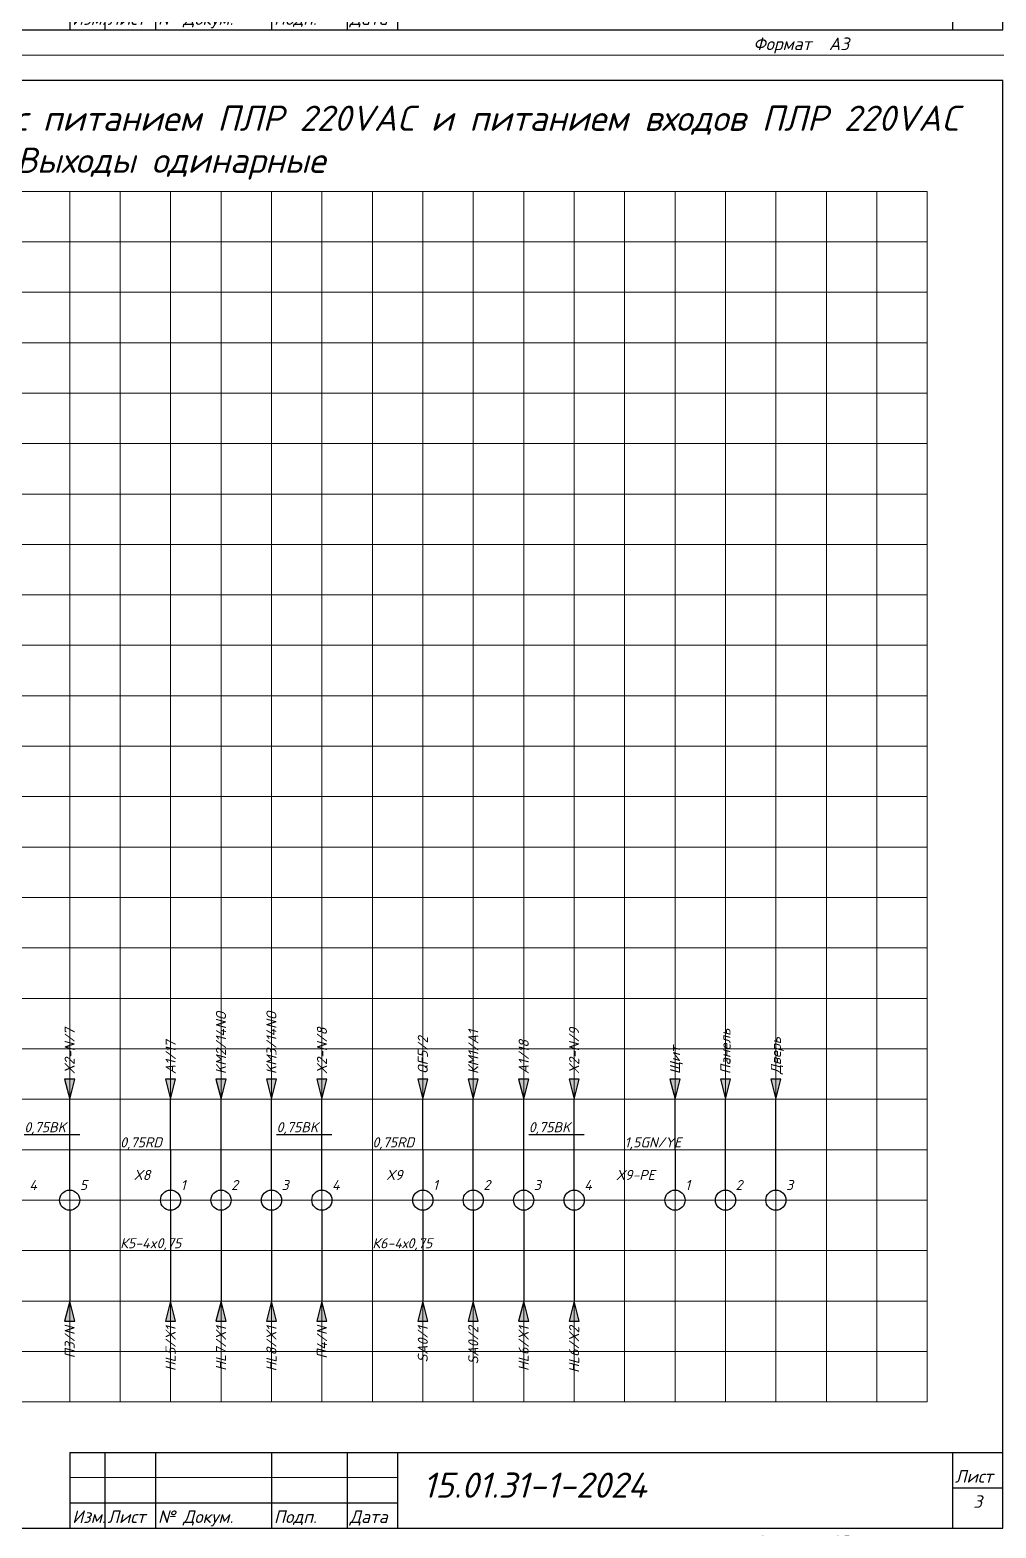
# Model space of a CAD drawing. Header units: millimetres. Extents: x 0 to 53000, y -591 to 24400.
# Drawn here: x 6962.1 to 7153.6, y 8 to 305 of the extents above; entities that cross this region are included whole.
import ezdxf
from ezdxf.enums import TextEntityAlignment as Align

# ---------------------------------------------------------------- set-up
doc = ezdxf.new("R2010")
doc.units = ezdxf.units.MM
for name, color, linetype, lineweight in [('4', 4, 'Continuous', 15), ('Основная', 7, 'Continuous', 30), ('Тонкая для кабелей', 7, 'Continuous', 15)]:
    doc.layers.add(name, color=color, linetype=linetype, lineweight=lineweight)
doc.layers.add('Привязки', color=2, linetype='Continuous', lineweight=0, plot=False, transparency=0.8)
doc.layers.add('рамка', color=253, linetype='Continuous', lineweight=5, transparency=0.8)
doc.styles.add('текст', font='isocpeui.ttf')

# ---------------------------------------------------------------- blocks, each defined once
blk = doc.blocks.new('*U110')
for p, q in [((230, 20), (415, 20)), ((230, 20), (230, 5)), ((237, 20), (237, 5)), ((247, 20), (247, 5)), ((270, 20), (270, 5)), ((285, 20), (285, 5)), ((295, 20), (295, 5)), ((405, 20), (405, 5)), ((405, 13), (415, 13)), ((230, 10), (295, 10)), ((230, 5), (295, 5))]:
    blk.add_line(p, q)
blk.add_lwpolyline([(20, 5), (415, 5), (415, 292), (20, 292)], close=True)
at = {"layer": '4'}
blk.add_line((230, 15), (295, 15), dxfattribs=at)
at = {"layer": 'Привязки'}
blk.add_lwpolyline([(0, 0), (420, 0), (420, 297), (0, 297)], close=True, dxfattribs=at)
at = {"layer": 'рамка'}
blk.add_lwpolyline([(0, 297), (420, 297), (420, 0), (0, 0)], close=True, dxfattribs=at)
at = {"style": 'текст'}
for s, p in [('Лист', (405.5, 14)), ('Изм.', (230.5, 6)), ('Лист', (237.5, 6)), ('№ Докум.', (247.5, 6)), ('Подп.', (270.5, 6)), ('Дата', (285.5, 6)), ('Формат', (365.5, 1)), ('А3', (380.5, 1))]:
    blk.add_text(s, height=2.5, dxfattribs=at).set_placement(p)
for tag, p, height in [('12', (90, 292), 0.00000373), ('13', (90, 292), 0.00000373), ('27', (90, 292), 0.00000522), ('29', (105, 249), 3.5), ('ИЗМ2', (230.5, 16), 2.5), ('ЛИСТИЗМ2', (237.5, 16), 2.5), ('№ДОКУМИЗМ2', (247.5, 16), 2.5), ('28', (415, 20), 0.0000438), ('ОБОЗНАЧЕНИЕ', (300, 11), 5), ('ИЗМ1', (230.5, 11), 2.5), ('ЛИСТИЗМ1', (237.5, 11), 2.5), ('№ДОКУМИЗМ1', (247.5, 11), 2.5), ('ПОДПИЗМ1', (270.5, 11), 2.5), ('ДАТАИЗМ1', (285.5, 11), 2.5), ('ДАТАНКОНТР', (285.5, 11), 2.5), ('ДАТАУТВ', (285.5, 6), 2.5), ('РАЗРАБ', (415, 5), 0.0000135), ('ЛИСТОВ', (415, 5), 0.0000135), ('ПРОВ', (415, 5), 0.0000135), ('ТКОНТР', (415, 5), 0.0000135), ('НКОНТР', (415, 5), 0.0000135), ('УТВ', (415, 5), 0.0000135), ('10', (415, 5), 0.0000135), ('11', (415, 5), 0.0000135), ('ПОДПИЗМ2', (415, 5), 0.0000135), ('ДАТАИЗМ2', (415, 5), 0.0000135), ('ИЗМ3', (415, 5), 0.0000135), ('ЛИСТИЗМ3', (415, 5), 0.0000135), ('№ДОКУМИЗМ3', (415, 5), 0.0000135), ('ПОДПИЗМ3', (415, 5), 0.0000135), ('ДАТАИЗМ3', (415, 5), 0.0000135), ('ИЗМ4', (415, 5), 0.0000135), ('ЛИСТИЗМ4', (415, 5), 0.0000135), ('№ДОКУМИЗМ4', (415, 5), 0.0000135), ('ПОДПИЗМ4', (415, 5), 0.0000135), ('ДАТАИЗМ4', (415, 5), 0.0000135), ('ДАТАРАЗРАБ', (415, 5), 0.0000135), ('ДАТАПРОВ', (415, 5), 0.0000135), ('ДАТАТКОНТР', (415, 5), 0.0000135)]:
    blk.add_attdef(tag, p, '', height=height, dxfattribs=at)
for tag, p, height, rotation in [('ОБОЗНАЧЕНИЕ-ВЕРХ', (85, 286), 3.5, 180), ('ПРИМЕНЯЕМОСТЬ', (19, 232.5), 2.5, 90), ('СПРАВ№', (19, 172.5), 2.5, 90), ('ДАТАУЧЁТАДУБЛ', (19, 115.5), 2.5, 90), ('ИНВ№ДУБЛ', (19, 90.5), 2.5, 90), ('ВЗАМИНВ№', (19, 65.5), 2.5, 90), ('ДАТАУЧЁТА', (19, 30.5), 2.5, 90), ('ИНВ№ПОДЛ', (19, 5.5), 2.5, 90)]:
    blk.add_attdef(tag, p, '', height=height, rotation=rotation, dxfattribs=at)
blk.add_attdef('30', text='', height=5, dxfattribs=at).set_placement((355, 34), align=Align.MIDDLE)
for tag, height, p in [('ЛИСТ', 2.5, (410, 9)), ('НАИМЕНОВАНИЕ1', 0.000027, (415, 5)), ('НАИМЕНОВАНИЕ2', 0.0000189, (415, 5)), ('НАИМЕНОВАНИЕ3', 0.0000189, (415, 5)), ('НАИМЕНОВАНИЕ4', 0.0000135, (415, 5)), ('МАССА', 0.0000189, (415, 5)), ('МАСШТАБ', 0.0000189, (415, 5)), ('МАТЕРИАЛ1', 0.0000135, (415, 5)), ('МАТЕРИАЛ2', 0.0000135, (415, 5)), ('МАТЕРИАЛ3', 0.0000135, (415, 5)), ('ПРЕДПРИЯТИЕ1', 0.0000189, (415, 5)), ('ПРЕДПРИЯТИЕ2', 0.0000189, (415, 5)), ('ПРЕДПРИЯТИЕ3', 0.0000189, (415, 5))]:
    blk.add_attdef(tag, text='', height=height, dxfattribs=at).set_placement(p, align=Align.CENTER)
for tag in ['ЛИТЕРА', 'ЛИТЕРА2', 'ЛИТЕРА3']:
    blk.add_attdef(tag, text='', height=0.0000135, dxfattribs=at).set_placement((415, 5), align=Align.RIGHT)
for tag in ['ИНДЕКС', 'ИНДЕКС2', 'ИНДЕКС3']:
    blk.add_attdef(tag, text='', height=0.0000135, dxfattribs=at).set_placement((415, 5), align=Align.TOP_LEFT)

msp = doc.modelspace()

# ---------------------------------------------------------------- hatches: boundary and pattern name
at = {"layer": 'Основная'}
h = msp.add_hatch(color=256, dxfattribs=at)
h.dxf.hatch_style = 1
h.paths.add_polyline_path([(6970, 93), (6971, 97), (6970, 97)])
h.paths.add_polyline_path([(6970, 93), (6970, 97), (6969, 97)])
h = msp.add_hatch(color=256, dxfattribs=at)
h.dxf.hatch_style = 1
h.paths.add_polyline_path([(6990, 93), (6991, 97), (6990, 97)])
h.paths.add_polyline_path([(6990, 93), (6990, 97), (6989, 97)])
h = msp.add_hatch(color=256, dxfattribs=at)
h.dxf.hatch_style = 1
h.paths.add_polyline_path([(7000, 93), (7001, 97), (7000, 97)])
h.paths.add_polyline_path([(7000, 93), (7000, 97), (6999, 97)])
h = msp.add_hatch(color=256, dxfattribs=at)
h.dxf.hatch_style = 1
h.paths.add_polyline_path([(7010, 93), (7011, 97), (7010, 97)])
h.paths.add_polyline_path([(7010, 93), (7010, 97), (7009, 97)])
h = msp.add_hatch(color=256, dxfattribs=at)
h.dxf.hatch_style = 1
h.paths.add_polyline_path([(7020, 93), (7021, 97), (7020, 97)])
h.paths.add_polyline_path([(7020, 93), (7020, 97), (7019, 97)])
h = msp.add_hatch(color=256, dxfattribs=at)
h.dxf.hatch_style = 1
h.paths.add_polyline_path([(7040, 93), (7041, 97), (7040, 97)])
h.paths.add_polyline_path([(7040, 93), (7040, 97), (7039, 97)])
h = msp.add_hatch(color=256, dxfattribs=at)
h.dxf.hatch_style = 1
h.paths.add_polyline_path([(7050, 93), (7051, 97), (7050, 97)])
h.paths.add_polyline_path([(7050, 93), (7050, 97), (7049, 97)])
h = msp.add_hatch(color=256, dxfattribs=at)
h.dxf.hatch_style = 1
h.paths.add_polyline_path([(7060, 93), (7061, 97), (7060, 97)])
h.paths.add_polyline_path([(7060, 93), (7060, 97), (7059, 97)])
h = msp.add_hatch(color=256, dxfattribs=at)
h.dxf.hatch_style = 1
h.paths.add_polyline_path([(7070, 93), (7071, 97), (7070, 97)])
h.paths.add_polyline_path([(7070, 93), (7070, 97), (7069, 97)])
h = msp.add_hatch(color=256, dxfattribs=at)
h.dxf.hatch_style = 1
h.paths.add_polyline_path([(7090, 93), (7091, 97), (7090, 97)])
h.paths.add_polyline_path([(7090, 93), (7090, 97), (7089, 97)])
h = msp.add_hatch(color=256, dxfattribs=at)
h.dxf.hatch_style = 1
h.paths.add_polyline_path([(7100, 93), (7101, 97), (7100, 97)])
h.paths.add_polyline_path([(7100, 93), (7100, 97), (7099, 97)])
h = msp.add_hatch(color=256, dxfattribs=at)
h.dxf.hatch_style = 1
h.paths.add_polyline_path([(7110, 93), (7111, 97), (7110, 97)])
h.paths.add_polyline_path([(7110, 93), (7110, 97), (7109, 97)])
h = msp.add_hatch(color=256, dxfattribs=at)
h.dxf.hatch_style = 1
h.paths.add_polyline_path([(6970, 53), (6969, 49), (6970, 49)])
h.paths.add_polyline_path([(6970, 53), (6970, 49), (6971, 49)])
h = msp.add_hatch(color=256, dxfattribs=at)
h.dxf.hatch_style = 1
h.paths.add_polyline_path([(6990, 53), (6989, 49), (6990, 49)])
h.paths.add_polyline_path([(6990, 53), (6990, 49), (6991, 49)])
h = msp.add_hatch(color=256, dxfattribs=at)
h.dxf.hatch_style = 1
h.paths.add_polyline_path([(7000, 53), (6999, 49), (7000, 49)])
h.paths.add_polyline_path([(7000, 53), (7000, 49), (7001, 49)])
h = msp.add_hatch(color=256, dxfattribs=at)
h.dxf.hatch_style = 1
h.paths.add_polyline_path([(7010, 53), (7009, 49), (7010, 49)])
h.paths.add_polyline_path([(7010, 53), (7010, 49), (7011, 49)])
h = msp.add_hatch(color=256, dxfattribs=at)
h.dxf.hatch_style = 1
h.paths.add_polyline_path([(7020, 53), (7019, 49), (7020, 49)])
h.paths.add_polyline_path([(7020, 53), (7020, 49), (7021, 49)])
h = msp.add_hatch(color=256, dxfattribs=at)
h.dxf.hatch_style = 1
h.paths.add_polyline_path([(7040, 53), (7039, 49), (7040, 49)])
h.paths.add_polyline_path([(7040, 53), (7040, 49), (7041, 49)])
h = msp.add_hatch(color=256, dxfattribs=at)
h.dxf.hatch_style = 1
h.paths.add_polyline_path([(7050, 53), (7049, 49), (7050, 49)])
h.paths.add_polyline_path([(7050, 53), (7050, 49), (7051, 49)])
h = msp.add_hatch(color=256, dxfattribs=at)
h.dxf.hatch_style = 1
h.paths.add_polyline_path([(7060, 53), (7059, 49), (7060, 49)])
h.paths.add_polyline_path([(7060, 53), (7060, 49), (7061, 49)])
h = msp.add_hatch(color=256, dxfattribs=at)
h.dxf.hatch_style = 1
h.paths.add_polyline_path([(7070, 53), (7069, 49), (7070, 49)])
h.paths.add_polyline_path([(7070, 53), (7070, 49), (7071, 49)])

# ---------------------------------------------------------------- linework, layer by layer
for p, q in [((6969, 97), (6970, 93)), ((6971, 97), (6969, 97)), ((6970, 93), (6971, 97)), ((6989, 97), (6990, 93)), ((6991, 97), (6989, 97)), ((6990, 93), (6991, 97)), ((6999, 97), (7000, 93)), ((7001, 97), (6999, 97)), ((7000, 93), (7001, 97)), ((7009, 97), (7010, 93)), ((7011, 97), (7009, 97)), ((7010, 93), (7011, 97)), ((7019, 97), (7020, 93)), ((7021, 97), (7019, 97)), ((7020, 93), (7021, 97)), ((7039, 97), (7040, 93)), ((7041, 97), (7039, 97)), ((7040, 93), (7041, 97)), ((7049, 97), (7050, 93)), ((7051, 97), (7049, 97)), ((7050, 93), (7051, 97)), ((7059, 97), (7060, 93)), ((7061, 97), (7059, 97)), ((7060, 93), (7061, 97)), ((7069, 97), (7070, 93)), ((7071, 97), (7069, 97)), ((7070, 93), (7071, 97)), ((7089, 97), (7090, 93)), ((7091, 97), (7089, 97)), ((7090, 93), (7091, 97)), ((7099, 97), (7100, 93)), ((7101, 97), (7099, 97)), ((7100, 93), (7101, 97)), ((7109, 97), (7110, 93)), ((7111, 97), (7109, 97)), ((7110, 93), (7111, 97)), ((6970, 83), (6970, 93)), ((6990, 83), (6990, 93)), ((7000, 83), (7000, 93)), ((7010, 83), (7010, 93)), ((7020, 83), (7020, 93)), ((7040, 83), (7040, 93)), ((7050, 83), (7050, 93)), ((7060, 83), (7060, 93)), ((7070, 83), (7070, 93)), ((7090, 83), (7090, 93)), ((7100, 83), (7100, 93)), ((7110, 83), (7110, 93)), ((6961, 86), (6972, 86)), ((7011, 86), (7022, 86)), ((7061, 86), (7072, 86)), ((6970, 75), (6970, 83)), ((6990, 83), (6990, 75)), ((7000, 75), (7000, 83)), ((7010, 75), (7010, 83)), ((7020, 75), (7020, 83)), ((7040, 83), (7040, 75)), ((7050, 75), (7050, 83)), ((7060, 75), (7060, 83)), ((7070, 75), (7070, 83)), ((7090, 83), (7090, 75)), ((7100, 75), (7100, 83)), ((7110, 75), (7110, 83)), ((6970, 71), (6970, 53)), ((6990, 71), (6990, 53)), ((7000, 71), (7000, 53)), ((7010, 71), (7010, 53)), ((7020, 71), (7020, 53)), ((7040, 71), (7040, 63)), ((7050, 71), (7050, 63)), ((7060, 71), (7060, 63)), ((7070, 71), (7070, 63)), ((7040, 63), (7040, 53)), ((7050, 63), (7050, 53)), ((7060, 63), (7060, 53)), ((7070, 63), (7070, 53)), ((6970, 53), (6969, 49)), ((6971, 49), (6970, 53)), ((6990, 53), (6989, 49)), ((6991, 49), (6990, 53)), ((7000, 53), (6999, 49)), ((7001, 49), (7000, 53)), ((7010, 53), (7009, 49)), ((7011, 49), (7010, 53)), ((7020, 53), (7019, 49)), ((7021, 49), (7020, 53)), ((7040, 53), (7039, 49)), ((7041, 49), (7040, 53)), ((7050, 53), (7049, 49)), ((7051, 49), (7050, 53)), ((7060, 53), (7059, 49)), ((7061, 49), (7060, 53)), ((7070, 53), (7069, 49)), ((7071, 49), (7070, 53)), ((6969, 49), (6971, 49)), ((6989, 49), (6991, 49)), ((6999, 49), (7001, 49)), ((7009, 49), (7011, 49)), ((7019, 49), (7021, 49)), ((7039, 49), (7041, 49)), ((7049, 49), (7051, 49)), ((7059, 49), (7061, 49)), ((7069, 49), (7071, 49))]:
    msp.add_line(p, q, dxfattribs=at)
for centre in [(6970, 73), (6990, 73), (7000, 73), (7010, 73), (7020, 73), (7040, 73), (7050, 73), (7060, 73), (7070, 73), (7090, 73), (7100, 73), (7110, 73)]:
    msp.add_circle(centre, 2, dxfattribs=at)
at = {"layer": 'Привязки'}
for p, q in [((6770, 273), (7140, 273)), ((6970, 273), (6970, 33)), ((6980, 273), (6980, 33)), ((6990, 273), (6990, 33)), ((7000, 273), (7000, 33)), ((7010, 273), (7010, 33)), ((7020, 273), (7020, 33)), ((7030, 273), (7030, 33)), ((7040, 273), (7040, 33)), ((7050, 273), (7050, 33)), ((7060, 273), (7060, 33)), ((7070, 273), (7070, 33)), ((7080, 273), (7080, 33)), ((7090, 273), (7090, 33)), ((7100, 273), (7100, 33)), ((7110, 273), (7110, 33)), ((7120, 273), (7120, 33)), ((7130, 273), (7130, 33)), ((7140, 273), (7140, 33)), ((6770, 263), (7140, 263)), ((6770, 253), (7140, 253)), ((6770, 243), (7140, 243)), ((6770, 233), (7140, 233)), ((6770, 223), (7140, 223)), ((6770, 213), (7140, 213)), ((6770, 203), (7140, 203)), ((6770, 193), (7140, 193)), ((6770, 183), (7140, 183)), ((6770, 173), (7140, 173)), ((6770, 163), (7140, 163)), ((6770, 153), (7140, 153)), ((6770, 143), (7140, 143)), ((6770, 133), (7140, 133)), ((6770, 123), (7140, 123)), ((6770, 113), (7140, 113)), ((6770, 103), (7140, 103)), ((6770, 93), (7140, 93)), ((6770, 83), (7140, 83)), ((6770, 73), (7140, 73)), ((6770, 63), (7140, 63)), ((6770, 53), (7140, 53)), ((6770, 43), (7140, 43)), ((7140, 33), (6960, 33))]:
    msp.add_line(p, q, dxfattribs=at)
at = {"layer": 'Тонкая для кабелей'}
for p, q in [((7012, 83), (6980, 83)), ((7062, 83), (7030, 83)), ((7112, 83), (7080, 83)), ((6972, 63), (6920, 63)), ((7022, 63), (6980, 63)), ((7072, 63), (7030, 63))]:
    msp.add_line(p, q, dxfattribs=at)

# ---------------------------------------------------------------- block references
msp.add_blockref('*U110', (6740, 300))
ref = msp.add_blockref('*U110', (6740, 3))
ref.add_attrib('ОБОЗНАЧЕНИЕ', '15.01.31-1-2024', (7040, 14), dxfattribs={"height": 5, "style": 'текст'})
ref.add_attrib('ЛИСТ', '3', dxfattribs={"height": 2.5, "style": 'текст'}).set_placement((7150, 12), align=Align.CENTER)

# ---------------------------------------------------------------- texts
at = {"layer": 'Основная', "style": 'текст'}
for s, width, heights, insert, char_height, attachment_point in [('Принципиальная электрическая схема с питанием ПЛР 220VAC и питанием входов ПЛР 220VAC\\PВыходы одинарные', 333.9398066, [15.99579], (6990.0001, 289.99998), 5, 2), ('X8', 10, [2.17654], (6986, 77), 2, 9), ('X9', 10, [0], (7036, 77), 2, 9), ('X9-PE', 10, [0], (7086, 77), 2, 9), ('4', 3, [0], (6962, 75), 2, 7), ('5', 3, [0], (6972, 75), 2, 7), ('1', 3, [0], (6992, 75), 2, 7), ('2', 3, [0], (7002, 75), 2, 7), ('3', 3, [0], (7012, 75), 2, 7), ('4', 3, [0], (7022, 75), 2, 7), ('1', 3, [0], (7042, 75), 2, 7), ('2', 3, [0], (7052, 75), 2, 7), ('3', 3, [0], (7062, 75), 2, 7), ('4', 3, [0], (7072, 75), 2, 7), ('1', 3, [0], (7092, 75), 2, 7), ('2', 3, [0], (7102, 75), 2, 7), ('3', 3, [0], (7112, 75), 2, 7)]:
    msp.add_mtext_dynamic_manual_height_columns(s, width=width, gutter_width=200, heights=heights, dxfattribs=dict(at, insert=insert, char_height=char_height, attachment_point=attachment_point))
at = {"layer": 'Основная', "char_height": 2, "rotation": 90, "style": 'текст'}
for s, width, insert, attachment_point in [('KM2/14NO', 5.8793103, (6999, 98), 1), ('KM3/14NO', 5.8793103, (7009, 98), 1), ('X2-N/7', 5.8793103, (6969, 98), 1), ('X2-N/8', 5.8793103, (7019, 98), 1), ('КМ1/А1', 5.8793103, (7049, 98), 1), ('X2-N/9', 5.8793103, (7069, 98), 1), ('Панель', 5.8793103, (7099, 98), 1), ('A1/17', 5.8793103, (6989, 98), 1), ('QF5/2', 5.8793103, (7039, 98), 1), ('A1/18', 5.8793103, (7059, 98), 1), ('Дверь', 5.8793103, (7109, 98), 1), ('Щит', 5.8793103, (7089, 98), 1), ('\\pxt2;П3/N', 5.8793103, (6971, 48), 9), ('HL5/X1', 5.8793103, (6991, 48), 9), ('HL7/X1', 5.8793103, (7001, 48), 9), ('HL8/X1', 5.8793103, (7011, 48), 9), ('П4/N', 5.8793103, (7021, 48), 9), ('SA0/1', 5.8793103, (7041, 48), 9), ('SA0/2', 5.8793103, (7051, 48), 9), ('HL6/X1', 5.8793103, (7061, 48), 9), ('HL6/X2', 7.5063457, (7071, 48), 9)]:
    msp.add_mtext_dynamic_manual_height_columns(s, width=width, gutter_width=200, heights=[0], dxfattribs=dict(at, insert=insert, attachment_point=attachment_point))
at = {"layer": 'Тонкая для кабелей', "char_height": 2, "attachment_point": 7, "style": 'текст'}
for s, width, insert in [('0,75BK', 10, (6961, 86)), ('0,75BK', 10, (7011, 86)), ('0,75BK', 10, (7061, 86)), ('0,75RD', 10, (6980, 83)), ('0,75RD', 10, (7030, 83)), ('1,5GN/YE', 10, (7080, 83)), ('К5-4x0,75', 10, (6980, 63)), ('К6-4х0,75', 15.2567603, (7030, 63))]:
    msp.add_mtext_dynamic_manual_height_columns(s, width=width, gutter_width=200, heights=[0], dxfattribs=dict(at, insert=insert))

doc.saveas('drawing.dxf')
